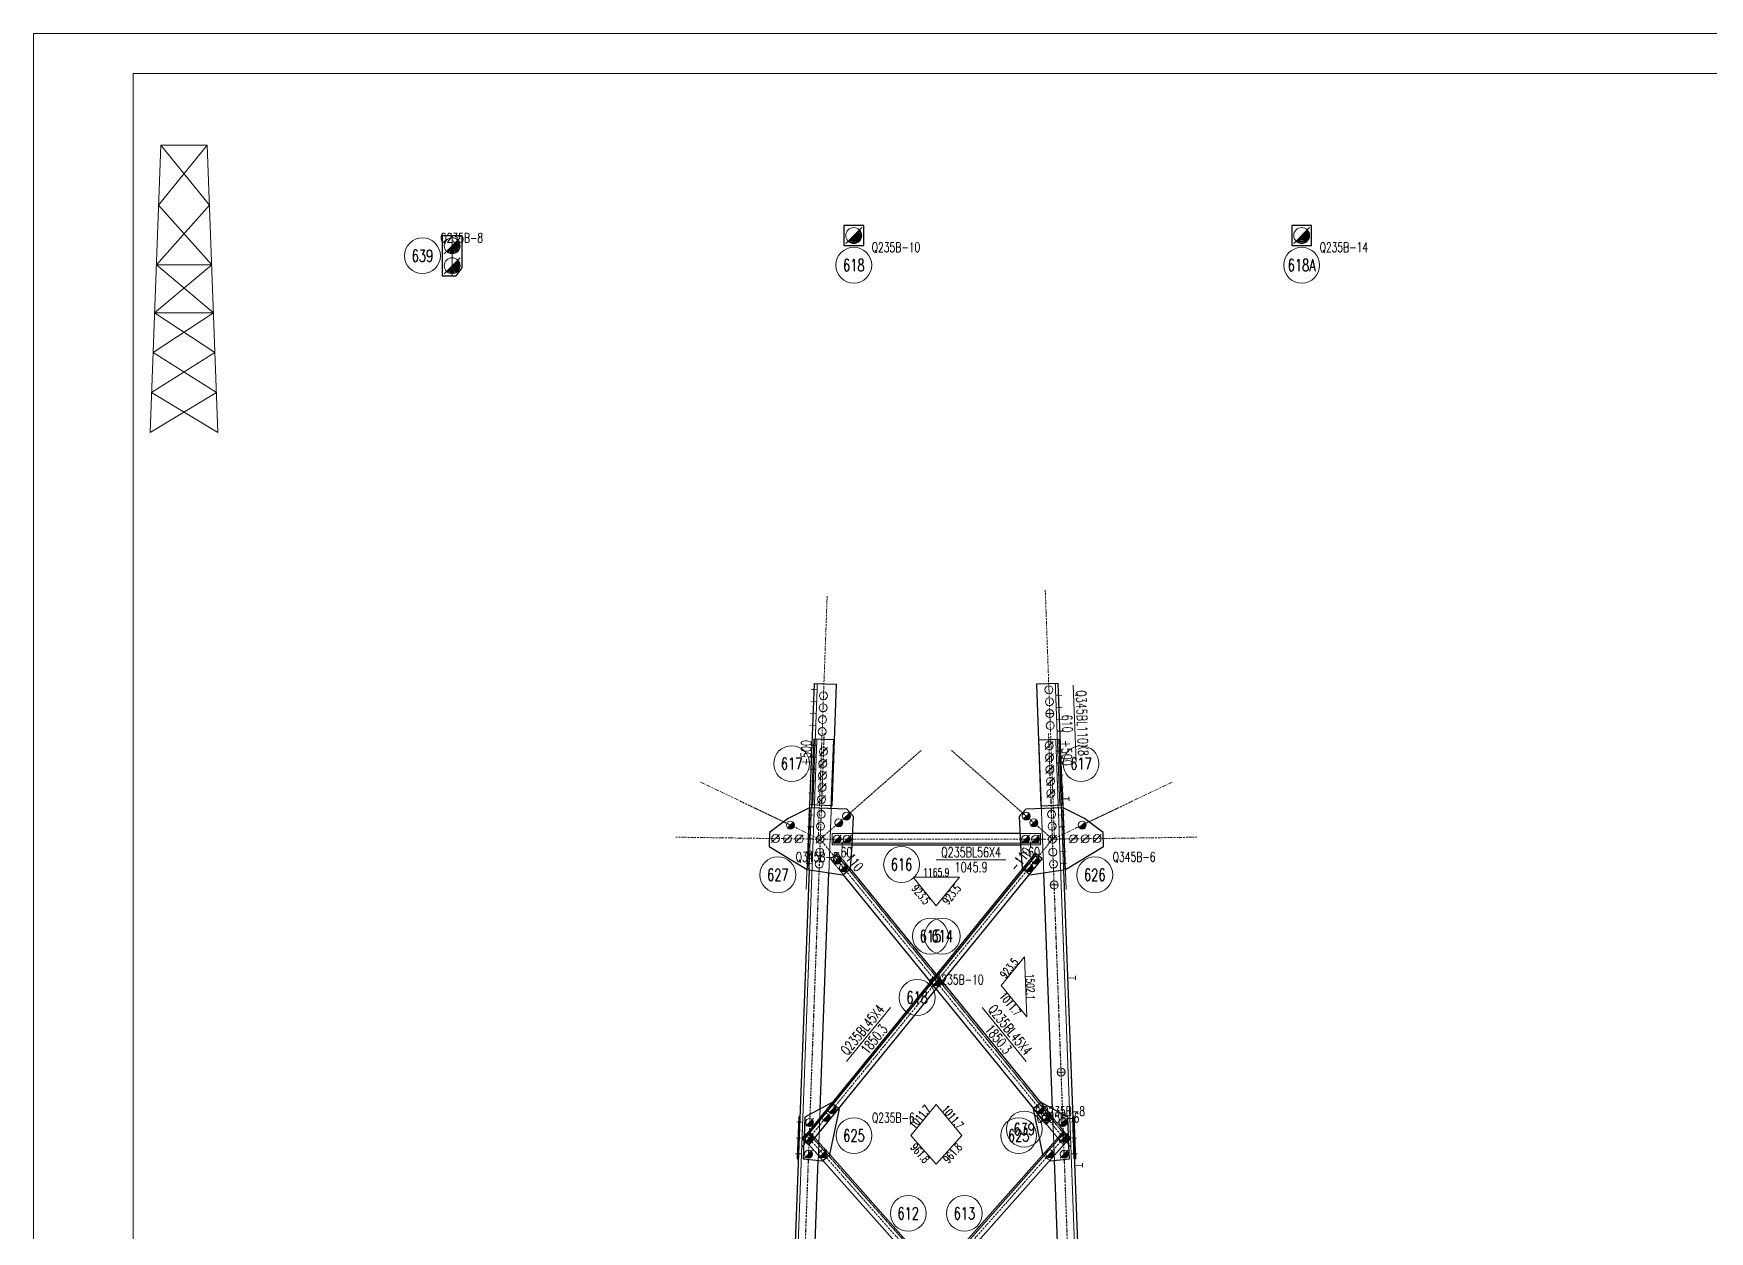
# Model space of a CAD drawing. Extents: x -13400 to 20340, y -61006 to 71674.
# Drawn here: x -13400 to -4990, y -6818 to -806 of the extents above; entities that cross this region are included whole.
import ezdxf
from ezdxf.enums import TextEntityAlignment as Align

# ---------------------------------------------------------------- set-up
doc = ezdxf.new("R2010")
doc.units = 0
doc.header["$MEASUREMENT"] = 0
doc.linetypes.add('Dash', pattern=[2.75, 2, -0.75])
doc.linetypes.add('DashDot', pattern=[15.6, 9, -3, 0.6, -3])
doc.layers.get('0').update_dxf_attribs({"linetype": 'CONTINUOUS', "lineweight": 25})
doc.styles.get("Standard").update_dxf_attribs({"font": 'simplex.shx', "width": 0.7, "height": 3, "bigfont": 'gbhzfs.shx'})

# ---------------------------------------------------------------- blocks, each defined once
blk = doc.blocks.new('M20X55S')
at = {"color": 3, "linetype": 'Continuous', "lineweight": 13}
blk.add_line((-1, -1), (1, 1), dxfattribs=at)
blk.add_circle((0, 0), 1, dxfattribs=at)
blk = doc.blocks.new('M16X50S')
at = {"color": 3, "linetype": 'Continuous', "lineweight": 13}
blk.add_line((-1, -1), (1, 1), dxfattribs=at)
blk.add_circle((0, 0), 1, dxfattribs=at)
for radius in [0.9, 0.8, 0.7, 0.6, 0.5, 0.4, 0.3, 0.2, 0.1]:
    blk.add_arc((0, 0), radius, 225, 45, dxfattribs=at)
blk = doc.blocks.new('M20X45S')
at = {"color": 3, "linetype": 'Continuous', "lineweight": 13}
blk.add_circle((0, 0), 1, dxfattribs=at)
blk = doc.blocks.new('StepBolt')
at = {"color": 3, "linetype": 'Continuous', "lineweight": 13}
for p, q in [((-1, 0), (1, 0)), ((0, 0), (0, -1))]:
    blk.add_line(p, q, dxfattribs=at)
blk.add_circle((0, 0), 1, dxfattribs=at)
blk = doc.blocks.new('M16X40S')
at = {"color": 3, "linetype": 'Continuous', "lineweight": 13}
blk.add_line((-0.707, -0.707), (0.707, 0.707), dxfattribs=at)
blk.add_circle((0, 0), 1, dxfattribs=at)
for radius in [0.9, 0.8, 0.7, 0.6, 0.5, 0.4, 0.3, 0.2, 0.1]:
    blk.add_arc((0, 0), radius, 225, 45, dxfattribs=at)

msp = doc.modelspace()

# ---------------------------------------------------------------- linework, layer by layer
at = {"color": 7, "linetype": 'Continuous', "lineweight": 18}
for p, q in [((-13400.26316, -806.00648), (3419.73684, -806.00648)), ((-13400.26316, -12686.00648), (-13400.26316, -806.00648)), ((-12900.26316, -1006.00648), (3219.73684, -1006.00648)), ((-12900.26316, -12486.00648), (-12900.26316, -1006.00648))]:
    msp.add_line(p, q, dxfattribs=at)
at = {"color": 7, "linetype": 'Continuous', "lineweight": 20}
for p, q in [((-12761.51951, -1366.55423), (-12814.95229, -2807.54523)), ((-12528.34158, -1366.55423), (-12772.65134, -1666.76069)), ((-12761.51951, -1366.55423), (-12528.34158, -1366.55423)), ((-12761.51925, -1366.55443), (-12517.20959, -1666.76076)), ((-12528.34158, -1366.55423), (-12474.9088, -2807.54523)), ((-12517.20975, -1666.76069), (-12783.78317, -1966.96714)), ((-12772.65137, -1666.76065), (-12506.07806, -1966.96699)), ((-12506.07792, -1966.96714), (-12792.68863, -2207.13231)), ((-12783.78317, -1966.96714), (-12506.07792, -1966.96714)), ((-12783.78317, -1966.96714), (-12497.17246, -2207.13231)), ((-12497.17246, -2207.13231), (-12800.10985, -2407.26995)), ((-12792.68863, -2207.13231), (-12497.17246, -2207.13231)), ((-12792.68838, -2207.13246), (-12489.75114, -2407.27)), ((-12489.75124, -2407.26995), (-12807.53107, -2607.40759)), ((-12800.10985, -2407.26995), (-12482.33002, -2607.40759)), ((-12482.33002, -2607.40759), (-12814.95229, -2807.54523)), ((-12807.53111, -2607.40757), (-12474.90897, -2807.54513))]:
    msp.add_line(p, q, dxfattribs=at)
at = {"color": 2, "linetype": 'Continuous', "lineweight": 13}
msp.add_line((-11299.60141, -1821.37874), (-11299.60141, -2021.37874), dxfattribs=at)
at = {"color": 2, "linetype": 'DashDot', "lineweight": 15}
for p, q in [((-8323.34756, -3599.78307), (-8277.01385, -4849.32433)), ((-9417.6952, -3629.76247), (-9462.91726, -4849.32433)), ((-9433.27117, -4319.68832), (-9720.07428, -12054.27933)), ((-9432.27186, -4319.72537), (-9719.07497, -12054.31638)), ((-8307.65925, -4319.72537), (-8020.85614, -12054.31638)), ((-8306.65993, -4319.68832), (-8019.85683, -12054.27933)), ((-8945.85928, -4403.76381), (-9452.91038, -4849.32433)), ((-8794.07175, -4403.76392), (-8287.02064, -4849.32443)), ((-10053.50477, -4563.17013), (-9453.30254, -4849.49563)), ((-7686.42634, -4563.17013), (-8286.62857, -4849.49563)), ((-9452.91029, -4849.31768), (-10177.84129, -4839.31515)), ((-8287.02072, -4849.32433), (-9543.28567, -6393.01561)), ((-9452.91038, -4849.32433), (-8287.02072, -4849.32433)), ((-9452.9087, -4849.32333), (-8196.63285, -6393.02803)), ((-8287.02082, -4849.31768), (-7562.08982, -4839.31515)), ((-8194.84275, -6309.23029), (-9564.22867, -7851.38891)), ((-9545.09946, -6309.21777), (-8175.70243, -7851.38891))]:
    msp.add_line(p, q, dxfattribs=at)
at = {"color": 1, "linetype": 'Dash', "lineweight": 20}
for p, q in [((-9489.5705, -4677.84812), (-9466.9658, -4068.23788)), ((-8250.36061, -4677.84812), (-8272.96531, -4068.23788)), ((-9469.35879, -4348.37079), (-9754.67969, -12042.98927)), ((-8270.57232, -4348.37079), (-7985.25142, -12042.98927)), ((-9503.53328, -4702.34755), (-9514.46454, -4997.14495)), ((-9497.13122, -4692.5435), (-9508.65947, -5003.44079)), ((-9508.46866, -4997.36728), (-9497.5374, -4702.56988)), ((-9497.5374, -4702.56988), (-9503.53328, -4702.34755)), ((-9409.12701, -5017.90297), (-9397.1871, -4695.90382)), ((-8330.80408, -5017.90322), (-8342.744, -4695.90388)), ((-8242.79988, -4692.54351), (-8231.27163, -5003.44081)), ((-8242.3937, -4702.56988), (-8236.39783, -4702.34755)), ((-8231.46245, -4997.36728), (-8242.3937, -4702.56988)), ((-8236.39783, -4702.34755), (-8225.46657, -4997.14495)), ((-9290.23818, -4821.32433), (-9392.91038, -4821.32433)), ((-9392.91038, -4821.32433), (-9392.91038, -4877.32433)), ((-9392.91038, -4869.32433), (-8347.02072, -4869.32433)), ((-9392.91038, -4877.32433), (-9292.91038, -4877.32433)), ((-8347.02072, -4821.32433), (-8449.6929, -4821.32433)), ((-8447.02072, -4877.32433), (-8347.02072, -4877.32433)), ((-8347.02072, -4877.32433), (-8347.02072, -4821.32433)), ((-9400.53968, -4948.5282), (-9365.63757, -4920.12322)), ((-9337.41984, -5026.0895), (-9400.53968, -4948.5282)), ((-9371.84239, -4925.17299), (-8203.93488, -6360.29116)), ((-9365.63757, -4920.12322), (-9302.51773, -4997.68452)), ((-9514.46454, -4997.14495), (-9508.46866, -4997.36728)), ((-8437.41246, -4997.68647), (-8402.50965, -5026.09058)), ((-8225.46657, -4997.14495), (-8231.46245, -4997.36728)), ((-8866.3822, -5530.43997), (-8879.96924, -5541.49774)), ((-8869.96431, -5529.20374), (-8836.37205, -5570.48171)), ((-8839.66716, -5563.26726), (-8866.3822, -5530.43997)), ((-8869.96431, -5600.49623), (-8902.83399, -5560.10615)), ((-8900.90811, -5567.2273), (-8873.60185, -5600.78108)), ((-8873.60185, -5600.78108), (-8863.51636, -5592.57303)), ((-9462.67395, -6461.97269), (-9453.06987, -6202.96691)), ((-9358.9534, -6201.36328), (-9393.85622, -6172.95917)), ((-8344.54401, -6171.6718), (-8383.32349, -6203.23237)), ((-8383.32349, -6203.23237), (-8320.20383, -6280.79345)), ((-8232.63217, -6383.64637), (-8380.9958, -6201.33798)), ((-8346.09369, -6172.933), (-8197.73007, -6355.24139)), ((-8294.04828, -6233.72067), (-8344.54401, -6171.6718)), ((-8277.25777, -6461.95595), (-8286.86154, -6202.95881)), ((-8320.20383, -6280.79345), (-8293.05819, -6258.70105)), ((-8293.05819, -6258.70105), (-8294.04828, -6233.72067)), ((-9541.63064, -6346.25785), (-9507.98182, -6316.37881)), ((-9438.68166, -6462.19569), (-9541.63064, -6346.25785)), ((-9533.36536, -6344.38721), (-9534.01408, -6361.88205)), ((-9513.96383, -6321.69064), (-8244.1636, -7751.69905)), ((-9507.98182, -6316.37881), (-9405.03284, -6432.31666)), ((-8197.73007, -6355.24139), (-8232.63217, -6383.64637)), ((-8206.16785, -6355.11784), (-8206.77457, -6338.7555)), ((-8334.87709, -6432.29281), (-8301.22827, -6462.17185))]:
    msp.add_line(p, q, dxfattribs=at)
at = {"color": 7, "linetype": 'Continuous', "lineweight": 13}
for p, q in [((-8168.35911, -4460.47413), (-8182.62533, -4075.73854)), ((-8870.65061, -4952.32433), (-8520.65061, -4952.32433)), ((-9100.60086, -5693.78781), (-9321.52174, -5965.25414)), ((-8639.32282, -5693.79387), (-8418.40195, -5965.2602))]:
    msp.add_line(p, q, dxfattribs=at)
at = {"color": 6, "linetype": 'Continuous', "lineweight": 13}
for p, q in [((-9503.42012, -4592.27615), (-9522.31823, -5101.92589)), ((-8217.61288, -5101.92589), (-8236.51098, -4592.27615))]:
    msp.add_line(p, q, dxfattribs=at)
at = {"color": 7, "linetype": 'Continuous', "lineweight": 30}
for p, q in [((-8368.08727, -4925.17428), (-9535.98386, -6360.27903)), ((-8225.97839, -6321.70315), (-9495.76751, -7751.69905))]:
    msp.add_line(p, q, dxfattribs=at)
at = {"color": 1, "linetype": 'Continuous', "lineweight": 18}
for p, q in [((-8753.37624, -5040.34202), (-8986.55416, -5040.34172)), ((-8986.55416, -5040.34172), (-8869.96496, -5183.60557)), ((-8869.96496, -5183.60557), (-8753.37624, -5040.34202)), ((-8427.62992, -5440.61726), (-8544.21864, -5583.88082)), ((-8416.49811, -5740.82339), (-8427.62992, -5440.61726)), ((-8544.21864, -5583.88082), (-8416.49811, -5740.82339)), ((-8869.96507, -6180.30557), (-8997.68611, -6337.24847)), ((-8742.24453, -6337.24815), (-8869.96507, -6180.30557)), ((-8997.68611, -6337.24847), (-8869.96532, -6481.08355)), ((-8869.96532, -6481.08355), (-8742.24453, -6337.24815))]:
    msp.add_line(p, q, dxfattribs=at)
at = {"color": 7, "linetype": 'Continuous', "lineweight": 30}
for points in [[(-11249.60141, -1821.37874), (-11349.60141, -1821.37874)], [(-11349.60141, -1821.37874), (-11349.60141, -2021.37874)], [(-11249.60141, -1981.37874), (-11249.60141, -1821.37874)], [(-9234.18386, -1769.87874), (-9334.18386, -1769.87874)], [(-9334.18386, -1769.87874), (-9334.18386, -1869.87874)], [(-9234.18386, -1869.87874), (-9234.18386, -1769.87874)], [(-6986.65983, -1769.87874), (-7086.65983, -1769.87874)], [(-7086.65983, -1769.87874), (-7086.65983, -1869.87874)], [(-6986.65983, -1869.87874), (-6986.65983, -1769.87874)], [(-9334.18386, -1869.87874), (-9234.18386, -1869.87874)], [(-7086.65983, -1869.87874), (-6986.65983, -1869.87874)], [(-11279.60141, -2021.37874), (-11249.60141, -1981.37874)], [(-11349.60141, -2021.37874), (-11279.60141, -2021.37874)], [(-9504.5602, -4677.29229), (-9481.9555, -4067.68205)], [(-9481.9555, -4067.68205), (-9372.03104, -4071.75811)], [(-9372.03104, -4071.75811), (-9394.63574, -4681.36835)], [(-8257.97561, -4067.68205), (-8367.90006, -4071.75811)], [(-8367.90006, -4071.75811), (-8345.29536, -4681.36835)], [(-8235.37091, -4677.29229), (-8257.97561, -4067.68205)], [(-9484.34849, -4347.81496), (-9497.13122, -4692.5435)], [(-9384.41717, -4351.52047), (-9484.34849, -4347.81496)], [(-9397.1871, -4695.90382), (-9384.41717, -4351.52047)], [(-8355.51394, -4351.52047), (-8255.58262, -4347.81496)], [(-8342.744, -4695.90388), (-8355.51394, -4351.52047)], [(-8255.58262, -4347.81496), (-8242.79988, -4692.54351)], [(-9507.12563, -4692.20747), (-9613.84624, -4745.28397)], [(-9319.17526, -4698.52673), (-9507.12563, -4692.20747)], [(-9394.63574, -4681.36835), (-9504.5602, -4677.29229)], [(-9286.17078, -4736.08607), (-9319.17526, -4698.52673)], [(-8420.75577, -4698.52683), (-8453.76025, -4736.08617)], [(-8232.80547, -4692.20747), (-8420.75577, -4698.52683)], [(-8345.29536, -4681.36835), (-8235.37091, -4677.29229)], [(-8126.08487, -4745.28397), (-8232.80547, -4692.20747)], [(-9613.84624, -4745.28397), (-9707.46826, -4815.77902)], [(-9292.91038, -4877.32433), (-9286.17078, -4736.08607)], [(-8453.76025, -4736.08617), (-8447.02072, -4877.32433)], [(-8032.46285, -4815.77902), (-8126.08487, -4745.28397)], [(-9707.46826, -4815.77902), (-9708.44228, -4885.77224)], [(-9300.96805, -4996.42332), (-9292.91038, -4877.32433)], [(-9292.91038, -4877.32433), (-8447.02072, -4877.32433)], [(-8449.6929, -4821.32433), (-9290.23818, -4821.32433)], [(-8447.02072, -4877.32433), (-8438.9637, -4996.42406)], [(-8031.48883, -4885.77224), (-8032.46285, -4815.77902)], [(-9708.44228, -4885.77224), (-9518.61272, -5001.99457)], [(-8374.29221, -4920.12466), (-9542.18881, -6355.22941)], [(-9507.28599, -6383.63353), (-8339.3894, -4948.52877)], [(-8339.3894, -4948.52877), (-8374.29221, -4920.12466)], [(-8221.31839, -5001.99457), (-8031.48883, -4885.77224)], [(-9508.65947, -5003.44079), (-9609.43789, -7721.26295)], [(-9518.61272, -5001.99457), (-9339.74754, -5027.98389)], [(-9453.06987, -6202.96691), (-9409.12701, -5017.90297)], [(-9339.74754, -5027.98389), (-9300.96805, -4996.42332)], [(-8902.83399, -5560.10615), (-9337.41984, -5026.0895)], [(-9302.51773, -4997.68452), (-8869.96431, -5529.20374)], [(-8438.9637, -4996.42406), (-8437.41246, -4997.68647)], [(-8402.50965, -5026.09058), (-8400.1828, -5027.98419)], [(-8400.1828, -5027.98419), (-8221.31839, -5001.99457)], [(-8286.86154, -6202.95881), (-8330.80408, -5017.90322)], [(-8231.27163, -5003.44081), (-8130.49322, -7721.26298)], [(-8879.96924, -5541.49774), (-8905.16168, -5562.00054)], [(-8905.16168, -5562.00054), (-8900.90811, -5567.2273)], [(-8380.9958, -6201.33798), (-8869.96431, -5600.49623)], [(-8863.51636, -5592.57303), (-8834.82237, -5569.22051)], [(-8834.82237, -5569.22051), (-8839.66716, -5563.26726)], [(-8836.37205, -5570.48171), (-8346.09369, -6172.933)], [(-9395.40745, -6171.69676), (-9529.66157, -6244.50235)], [(-9403.53734, -6430.9887), (-9356.62655, -6203.25689)], [(-9393.85622, -6172.95917), (-9395.40745, -6171.69676)], [(-9356.62655, -6203.25689), (-9358.9534, -6201.36328)], [(-8344.54401, -6171.6718), (-8383.32349, -6203.23237)], [(-8383.32349, -6203.23237), (-8336.37259, -6430.96485)], [(-8210.26953, -6244.50235), (-8344.54401, -6171.6718)], [(-9560.67463, -6243.35237), (-9568.4562, -6453.20815)], [(-9562.46033, -6453.43048), (-9554.67875, -6243.5747)], [(-9554.67875, -6243.5747), (-9560.67463, -6243.35237)], [(-9529.66157, -6244.50235), (-9533.36536, -6344.38721)], [(-8206.77457, -6338.7555), (-8210.26953, -6244.50235)], [(-8185.25235, -6243.5747), (-8179.25648, -6243.35237)], [(-8177.47078, -6453.43048), (-8185.25235, -6243.5747)], [(-8179.25648, -6243.35237), (-8171.47491, -6453.20815)], [(-9542.18881, -6355.22941), (-9507.28599, -6383.63353)], [(-9534.01408, -6361.88205), (-9537.44315, -6454.35813)], [(-8231.9604, -6316.39132), (-9501.74952, -7746.38722)], [(-9468.1007, -7776.26626), (-8198.31158, -6346.27036)], [(-8198.31158, -6346.27036), (-8231.9604, -6316.39132)], [(-8202.48796, -6454.35813), (-8206.16785, -6355.11784)], [(-9568.4562, -6453.20815), (-9562.46033, -6453.43048)], [(-9537.44315, -6454.35813), (-9440.92492, -6464.18763)], [(-9508.26101, -7691.37791), (-9462.67395, -6461.97269)], [(-9440.92492, -6464.18763), (-9403.53734, -6430.9887)], [(-8902.9876, -7065.47721), (-9438.68166, -6462.19569)], [(-9405.03284, -6432.31666), (-8869.96555, -7034.89232)], [(-8336.37259, -6430.96485), (-8334.87709, -6432.29281)], [(-8301.22827, -6462.17185), (-8298.98502, -6464.16378)], [(-8298.98502, -6464.16378), (-8202.48796, -6454.35813)], [(-8231.67009, -7691.37821), (-8277.25777, -6461.95595)], [(-8171.47491, -6453.20815), (-8177.47078, -6453.43048)]]:
    msp.add_lwpolyline(points, dxfattribs=at)
at = {"color": 3, "linetype": 'Continuous', "lineweight": 20}
for points in [[(-9498.05685, -4097.10562), (-9468.07745, -4098.21727)], [(-9500.28015, -4157.06441), (-9470.30076, -4158.17607)], [(-8240.76261, -4127.08502), (-8270.742, -4128.19667)], [(-8238.5393, -4187.04381), (-8268.5187, -4188.15546)], [(-9504.72677, -4276.982), (-9474.74737, -4278.09365)], [(-9502.50346, -4217.02321), (-9472.52406, -4218.13486)], [(-8236.31599, -4247.0026), (-8266.29539, -4248.11426)], [(-8234.09269, -4306.9614), (-8264.07208, -4308.07305)], [(-9502.67315, -4437.19732), (-9472.69375, -4438.30898)], [(-9500.44984, -4377.23853), (-9470.47044, -4378.35018)], [(-8238.36961, -4407.21793), (-8268.34901, -4408.32958)], [(-9504.89645, -4497.15612), (-9474.91706, -4498.26777)], [(-8236.14631, -4467.17672), (-8266.1257, -4468.28837)], [(-8233.923, -4527.13551), (-8263.9024, -4528.24717)], [(-9509.34307, -4617.0737), (-9479.36367, -4618.18536)], [(-9507.11976, -4557.11491), (-9477.14036, -4558.22656)], [(-8231.69969, -4587.09431), (-8261.67909, -4588.20596)], [(-8204.49356, -4646.12672), (-8244.46608, -4647.60893)], [(-8204.123, -4656.11986), (-8204.86411, -4636.13359)], [(-9515.64244, -4786.95695), (-9485.66304, -4788.06861)], [(-9513.41913, -4726.99816), (-9483.43973, -4728.10981)], [(-8226.51198, -4726.99816), (-8256.49137, -4728.10981)], [(-8224.28867, -4786.95695), (-8254.26807, -4788.06861)], [(-9517.86574, -4846.91575), (-9487.88635, -4848.0274)], [(-9342.91038, -4892.32433), (-9342.91038, -4862.32433)], [(-9292.91038, -4892.32433), (-9292.91038, -4862.32433)], [(-8447.02072, -4892.32433), (-8447.02072, -4862.32433)], [(-8397.02072, -4892.32433), (-8397.02072, -4862.32433)], [(-8222.06536, -4846.91575), (-8252.04476, -4848.0274)], [(-9520.27432, -4911.87111), (-9490.29493, -4912.98276)], [(-8219.65678, -4911.87111), (-8249.63618, -4912.98276)], [(-9522.49763, -4971.8299), (-9492.51823, -4972.94155)], [(-8217.43348, -4971.8299), (-8247.41287, -4972.94155)], [(-8171.14742, -5545.41528), (-8211.11995, -5546.89749)], [(-8170.77687, -5555.40841), (-8171.51797, -5535.42215)], [(-9570.56048, -6268.00298), (-9540.58108, -6269.11463)], [(-8169.37063, -6268.00298), (-8199.35002, -6269.11463)], [(-9573.52489, -6347.94804), (-9543.54549, -6349.05969)], [(-8166.40622, -6347.94804), (-8196.38562, -6349.05969)], [(-9576.4893, -6427.8931), (-9546.5099, -6429.00475)], [(-8163.44181, -6427.8931), (-8193.42121, -6429.00475)], [(-8135.94506, -6494.76285), (-8136.68616, -6474.77658)], [(-8136.31561, -6484.76971), (-8176.28814, -6486.25192)]]:
    msp.add_lwpolyline(points, dxfattribs=at)
at = {"color": 3, "linetype": 'Continuous', "lineweight": 13}
for centre in [(-12761.51951, -1366.55423), (-12761.51951, -1366.55423), (-12761.51925, -1366.55443), (-12528.34158, -1366.55423), (-12528.34158, -1366.55423), (-12528.34158, -1366.55423), (-12772.65137, -1666.76065), (-12772.65134, -1666.76069), (-12517.20975, -1666.76069), (-12517.20959, -1666.76076), (-12783.78317, -1966.96714), (-12783.78317, -1966.96714), (-12783.78317, -1966.96714), (-12506.07806, -1966.96699), (-12506.07792, -1966.96714), (-12506.07792, -1966.96714), (-12792.68863, -2207.13231), (-12792.68863, -2207.13231), (-12792.68838, -2207.13246), (-12497.17246, -2207.13231), (-12497.17246, -2207.13231), (-12497.17246, -2207.13231), (-12800.10985, -2407.26995), (-12800.10985, -2407.26995), (-12489.75124, -2407.26995), (-12489.75114, -2407.27), (-12807.53111, -2607.40757), (-12807.53107, -2607.40759), (-12482.33002, -2607.40759), (-12482.33002, -2607.40759), (-12814.95229, -2807.54523), (-12814.95229, -2807.54523), (-12474.90897, -2807.54513), (-12474.9088, -2807.54523)]:
    msp.add_circle(centre, 0.2, dxfattribs=at)
at = {"color": 7, "linetype": 'Continuous', "lineweight": 13}
for centre in [(-11448.60141, -1921.37874), (-9284.18386, -1968.87874), (-7036.65983, -1968.87874), (-9595.95731, -4470.42042), (-8143.9738, -4470.42042), (-9665.22078, -5028.31566), (-9044.2805, -4976.32433), (-8074.71033, -5028.31566), (-8899.55043, -5336.00499), (-8840.37727, -5336.00386), (-8966.16796, -5643.87985), (-8428.54985, -6304.50196), (-9283.11779, -6337.09657), (-8456.80884, -6337.08872), (-9010.68767, -6727.31439), (-8729.25084, -6727.32273)]:
    msp.add_circle(centre, 90, dxfattribs=at)

# ---------------------------------------------------------------- block references
at = {"color": 3, "linetype": 'Continuous', "lineweight": 13}
for name, p, xscale, yscale, zscale in [('M16X50S', (-11299.60141, -1871.37874), 39.99999999999772, 39.99999999999772, 39.99999999999772), ('M16X50S', (-9284.18386, -1819.87874), 39.99999999999772, 39.99999999999772, 39.99999999999772), ('M16X50S', (-7036.65983, -1819.87874), 40.0000000000091, 40.0000000000091, 40.0000000000091), ('M16X50S', (-11299.60141, -1971.37874), 39.99999999999772, 39.99999999999772, 39.99999999999772), ('M20X45S', (-9436.22275, -4129.41908), 20.00000000000454, 20.00000000000454, 20.00000000000454), ('M20X45S', (-8304.82001, -4099.43969), 20.00000000000454, 20.00000000000454, 20.00000000000454), ('M20X45S', (-9438.44606, -4189.37788), 20.00000000000454, 20.00000000000454, 20.00000000000454), ('M20X45S', (-8302.5967, -4159.39848), 20.00000000000454, 20.00000000000454, 20.00000000000454), ('StepBolt', (-8300.37339, -4219.35727), 20.00000000000454, 20.00000000000454, 20.00000000000454), ('M20X45S', (-9440.66937, -4249.33667), 20.00000000000454, 20.00000000000454, 20.00000000000454), ('M20X45S', (-8298.15009, -4279.31607), 20.00000000000454, 20.00000000000454, 20.00000000000454), ('M20X45S', (-9442.89267, -4309.29546), 20.00000000000454, 20.00000000000454, 20.00000000000454), ('M20X55S', (-8304.43663, -4379.64711), 20.00000000000454, 20.00000000000454, 20.00000000000454), ('M20X55S', (-9438.82944, -4469.5853), 20.00000000000454, 20.00000000000454, 20.00000000000454), ('M20X55S', (-9436.60613, -4409.62651), 20.00000000000454, 20.00000000000454, 20.00000000000454), ('M20X55S', (-8302.21332, -4439.60591), 20.00000000000454, 20.00000000000454, 20.00000000000454), ('M20X55S', (-9441.05275, -4529.5441), 20.00000000000454, 20.00000000000454, 20.00000000000454), ('M20X55S', (-8299.99001, -4499.5647), 20.00000000000454, 20.00000000000454, 20.00000000000454), ('M20X55S', (-8297.76671, -4559.52349), 20.00000000000454, 20.00000000000454, 20.00000000000454), ('M20X55S', (-9443.27605, -4589.50289), 20.00000000000454, 20.00000000000454, 20.00000000000454), ('M20X55S', (-8295.5434, -4619.48229), 20.00000000000454, 20.00000000000454, 20.00000000000454), ('M20X45S', (-9448.27849, -4724.41018), 20.00000000000454, 20.00000000000454, 20.00000000000454), ('M20X55S', (-9445.49936, -4649.46168), 20.00000000000454, 20.00000000000454, 20.00000000000454), ('M20X45S', (-8291.65261, -4724.41018), 20.00000000000454, 20.00000000000454, 20.00000000000454), ('M16X40S', (-9602.07576, -4778.5236), 20.00000000000454, 20.00000000000454, 20.00000000000454), ('M20X45S', (-9450.5018, -4784.36897), 20.00000000000454, 20.00000000000454, 20.00000000000454), ('M16X40S', (-9359.01203, -4766.81312), 20.00000000000454, 20.00000000000454, 20.00000000000454), ('M16X40S', (-9321.45269, -4733.80864), 20.00000000000454, 20.00000000000454, 20.00000000000454), ('M16X40S', (-8418.47834, -4733.80874), 20.00000000000454, 20.00000000000454, 20.00000000000454), ('M16X40S', (-8380.91899, -4766.81323), 20.00000000000454, 20.00000000000454, 20.00000000000454), ('M20X45S', (-8289.42931, -4784.36897), 20.00000000000454, 20.00000000000454, 20.00000000000454), ('M16X40S', (-8137.85534, -4778.5236), 20.00000000000454, 20.00000000000454, 20.00000000000454), ('M20X55S', (-9677.05254, -4846.22499), 20.00000000000454, 20.00000000000454, 20.00000000000454), ('M20X55S', (-9617.36241, -4847.04859), 20.00000000000454, 20.00000000000454, 20.00000000000454), ('M20X55S', (-9557.67227, -4847.87219), 20.00000000000454, 20.00000000000454, 20.00000000000454), ('M20X55S', (-9452.91038, -4849.32433), 20.00000000000454, 20.00000000000454, 20.00000000000454), ('M16X50S', (-9367.91038, -4849.32433), 20.00000000000454, 20.00000000000454, 20.00000000000454), ('M16X50S', (-9317.91038, -4849.32433), 20.00000000000454, 20.00000000000454, 20.00000000000454), ('M16X50S', (-8422.02072, -4849.32433), 20.00000000000454, 20.00000000000454, 20.00000000000454), ('M16X50S', (-8372.02072, -4849.32433), 20.00000000000454, 20.00000000000454, 20.00000000000454), ('M20X55S', (-8287.02072, -4849.32433), 20.00000000000454, 20.00000000000454, 20.00000000000454), ('M20X55S', (-8182.25884, -4847.87219), 20.00000000000454, 20.00000000000454, 20.00000000000454), ('M20X55S', (-8122.5687, -4847.04859), 20.00000000000454, 20.00000000000454, 20.00000000000454), ('M20X55S', (-8062.87856, -4846.22499), 20.00000000000454, 20.00000000000454, 20.00000000000454), ('M20X45S', (-9457.54227, -4974.23848), 20.00000000000454, 20.00000000000454, 20.00000000000454), ('M20X45S', (-9455.31897, -4914.27969), 20.00000000000454, 20.00000000000454, 20.00000000000454), ('M16X40S', (-9367.69633, -4954.03181), 20.00000000000454, 20.00000000000454, 20.00000000000454), ('M16X40S', (-8372.23306, -4954.03277), 20.00000000000454, 20.00000000000454, 20.00000000000454), ('M20X45S', (-8284.61214, -4914.27969), 20.00000000000454, 20.00000000000454, 20.00000000000454), ('M20X45S', (-8282.38883, -4974.23848), 20.00000000000454, 20.00000000000454, 20.00000000000454), ('M16X40S', (-9336.1365, -4992.81235), 20.00000000000454, 20.00000000000454, 20.00000000000454), ('M16X40S', (-8403.79319, -4992.81367), 20.00000000000454, 20.00000000000454, 20.00000000000454), ('StepBolt', (-8278.50151, -5079.07303), 20.00000000000454, 20.00000000000454, 20.00000000000454), ('M16X50S', (-8869.99082, -5565.60954), 20.00000000000454, 20.00000000000454, 20.00000000000454), ('StepBolt', (-8243.6697, -6018.42746), 20.00000000000454, 20.00000000000454, 20.00000000000454), ('M16X40S', (-9391.79707, -6206.86728), 20.00000000000454, 20.00000000000454, 20.00000000000454), ('M16X50S', (-8348.15263, -6206.84137), 20.00000000000454, 20.00000000000454, 20.00000000000454), ('M16X50S', (-9505.60512, -6270.41156), 20.00000000000454, 20.00000000000454, 20.00000000000454), ('M16X40S', (-9423.35719, -6245.64818), 20.00000000000454, 20.00000000000454, 20.00000000000454), ('M16X50S', (-8316.5928, -6245.62192), 20.00000000000454, 20.00000000000454, 20.00000000000454), ('M16X50S', (-8234.32599, -6270.41156), 20.00000000000454, 20.00000000000454, 20.00000000000454), ('M16X50S', (-9508.56953, -6350.35662), 20.00000000000454, 20.00000000000454, 20.00000000000454), ('M16X50S', (-8231.36158, -6350.35662), 20.00000000000454, 20.00000000000454, 20.00000000000454), ('M16X50S', (-9511.53394, -6430.30168), 20.00000000000454, 20.00000000000454, 20.00000000000454), ('M16X50S', (-9438.83045, -6428.89454), 20.00000000000454, 20.00000000000454, 20.00000000000454), ('M16X40S', (-8301.07934, -6428.87053), 20.00000000000454, 20.00000000000454, 20.00000000000454), ('M16X50S', (-8228.39717, -6430.30168), 20.00000000000454, 20.00000000000454, 20.00000000000454)]:
    msp.add_blockref(name, p, dxfattribs=dict(at, xscale=xscale, yscale=yscale, zscale=zscale))

# ---------------------------------------------------------------- texts
at = {"color": 7, "linetype": 'Continuous', "lineweight": 13, "width": 0.7}
for s, p in [('Q235B-8', (-11358.60141, -1831.37874)), ('Q235B-10', (-9194.18386, -1878.87874)), ('Q235B-14', (-6946.65983, -1878.87874)), ('Q345B-6', (-9575.22078, -4938.31566)), ('Q345B-6', (-7984.71033, -4938.31566)), ('Q235B-10', (-8876.16796, -5553.87985)), ('Q235B-6', (-9193.11779, -6247.09657)), ('Q235B-6', (-8366.80884, -6247.08872)), ('Q235B-8', (-8338.54985, -6214.50196))]:
    msp.add_text(s, height=48, dxfattribs=at).set_placement(p, align=Align.MIDDLE_LEFT)
for s, height, p in [('639', 60, (-11448.60141, -1921.37874)), ('618', 60, (-9284.18386, -1968.87874)), ('618A', 60, (-7036.65983, -1968.87874)), ('617', 60, (-9595.95731, -4470.42042)), ('617', 60, (-8143.9738, -4470.42042)), ('-60', 50, (-9340.41038, -4914.82433)), ('616', 60, (-9044.2805, -4976.32433)), ('Q235BL56X4', 50, (-8695.65061, -4914.82433)), ('-60', 50, (-8399.52072, -4914.82433)), ('627', 60, (-9665.22078, -5028.31566)), ('1045.9', 50, (-8695.65061, -4989.82433)), ('626', 60, (-8074.71033, -5028.31566)), ('615', 60, (-8899.55043, -5336.00499)), ('614', 60, (-8840.37727, -5336.00386)), ('618', 60, (-8966.16796, -5643.87985)), ('625', 60, (-9283.11779, -6337.09657)), ('625', 60, (-8456.80884, -6337.08872)), ('639', 60, (-8428.54985, -6304.50196)), ('612', 60, (-9010.68767, -6727.31439)), ('613', 60, (-8729.25084, -6727.32273))]:
    msp.add_text(s, height=height, dxfattribs=at).set_placement(p, align=Align.MIDDLE_CENTER)
for s, rotation, p in [('Q345BL110X8', 272.123587689, (-8138.01797, -4266.71676)), ('610', 272.123587689, (-8212.96646, -4269.4959)), ('+500', 87.876412311, (-9524.41659, -4416.37732)), ('+500', 272.123587689, (-8215.51451, -4416.37732)), ('-110', 309.138896675, (-9292.36831, -4950.74567)), ('-110', 50.861103325, (-8447.56207, -4950.74783)), ('Q235BL45X4', 50.861103325, (-9240.14698, -5805.85088)), ('Q235BL45X4', 309.138896675, (-8499.77729, -5805.85622)), ('1850.3', 50.861103325, (-9181.97562, -5853.19107)), ('1850.3', 309.138896675, (-8557.94748, -5853.19785))]:
    msp.add_text(s, height=50, rotation=rotation, dxfattribs=at).set_placement(p, align=Align.MIDDLE_CENTER)
at = {"color": 7, "linetype": 'Continuous', "lineweight": 20, "width": 0.7}
for s, rotation, p in [('1165.9', 359.999928054, (-8869.96517, -5016.34187)), ('923.5', 309.138956616, (-8946.87438, -5127.12253)), ('923.5', 50.861103325, (-8793.05577, -5127.12266)), ('923.5', 50.861103325, (-8504.53912, -5497.10018)), ('1502.1', 272.123587689, (-8398.0805, -5589.831)), ('1011.7', 309.138841958, (-8498.97322, -5677.50095)), ('1011.7', 50.861103325, (-8952.44042, -6243.62816)), ('1011.7', 309.138841958, (-8787.48995, -6243.62802)), ('961.8', 311.604018292, (-8951.77175, -6425.1015)), ('961.8', 48.396047794, (-8788.15887, -6425.10132))]:
    msp.add_text(s, height=40, rotation=rotation, dxfattribs=at).set_placement(p, align=Align.MIDDLE_CENTER)

doc.saveas('drawing.dxf')
